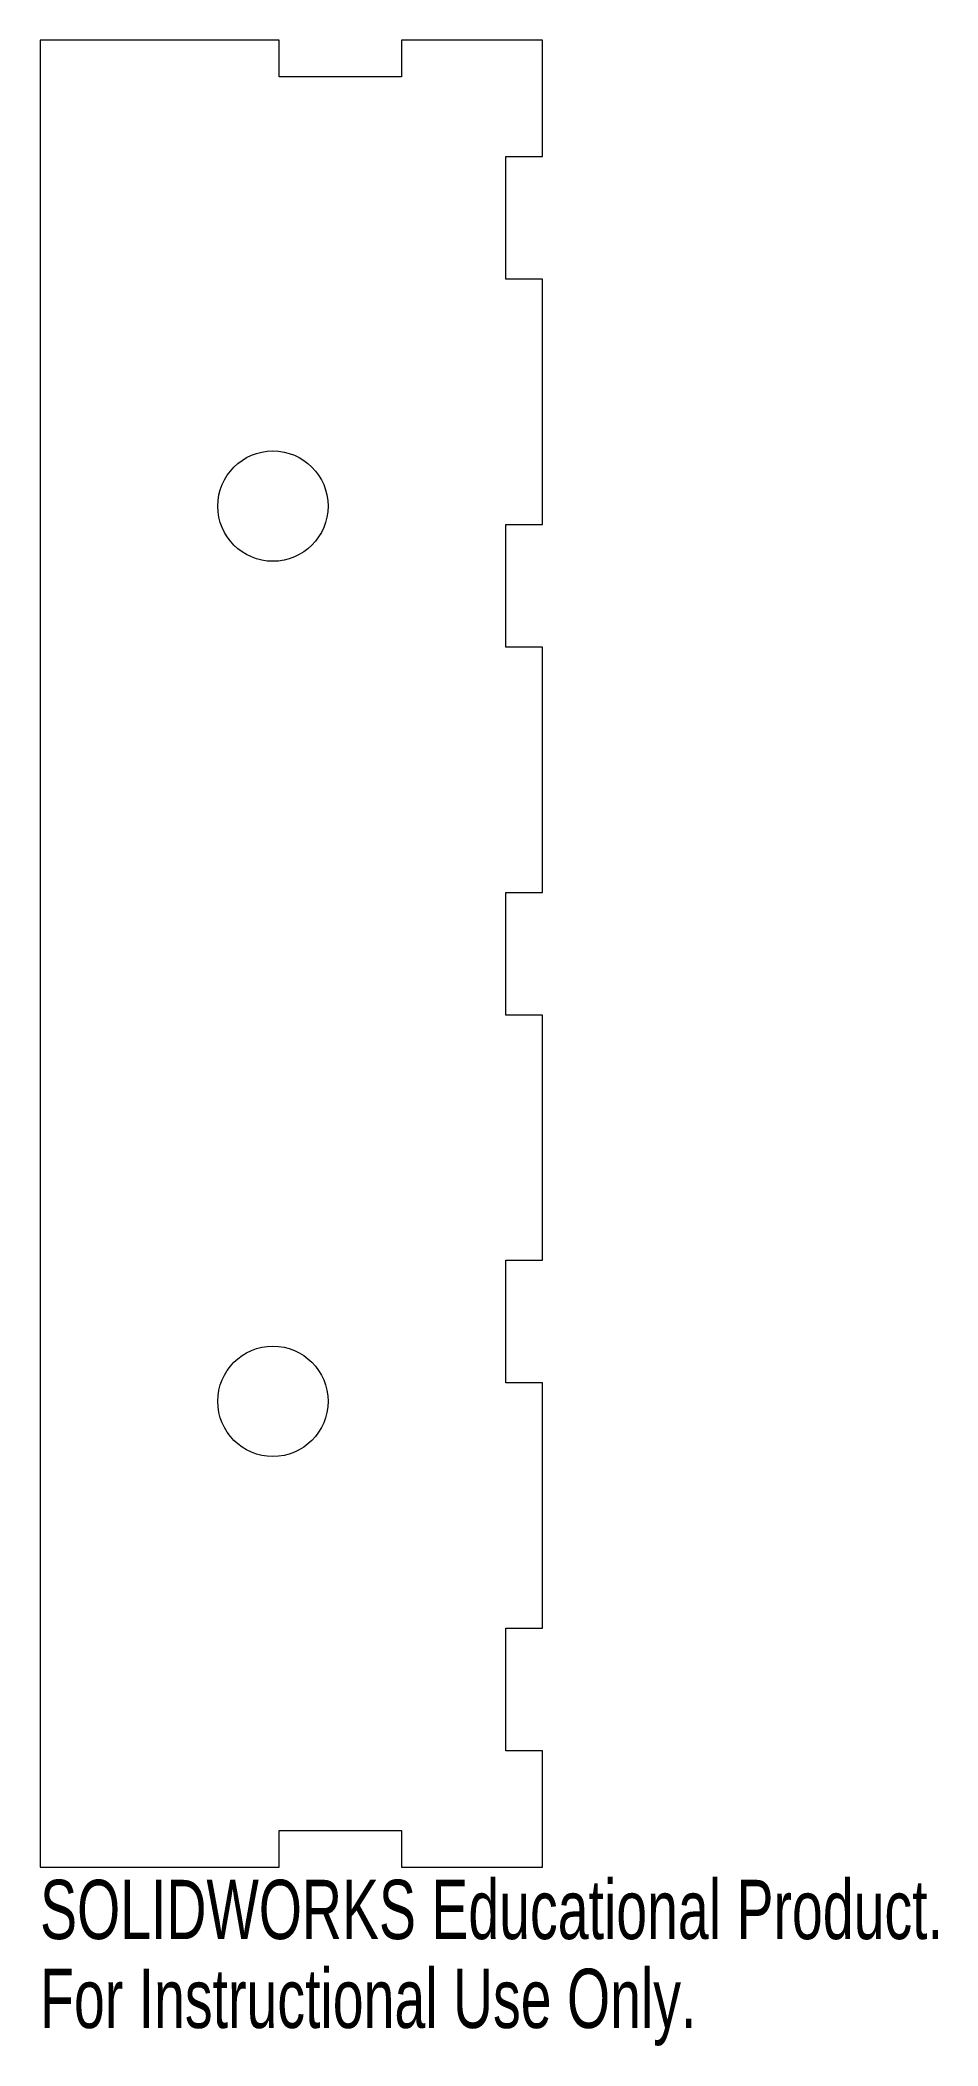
# Model space of a CAD drawing. Header units: millimetres. Extents: x -41 to 32, y -15 to 148.
import ezdxf

# ---------------------------------------------------------------- set-up
doc = ezdxf.new("R2010")
doc.units = ezdxf.units.MM
doc.styles.add('SLDTEXTSTYLE0', font='TXT', dxfattribs={"width": 0.7})

msp = doc.modelspace()

# ---------------------------------------------------------------- linework, layer by layer
at = {"color": 7, "linetype": 'Continuous', "lineweight": 15}
for p, q in [((-41, 148.5), (-41, -0.5)), ((-21.5, 148.5), (-41, 148.5)), ((-21.5, 145.5), (-21.5, 148.5)), ((-11.5, 148.5), (-11.5, 145.5)), ((0, 148.5), (-11.5, 148.5)), ((0, 139), (0, 148.5)), ((-11.5, 145.5), (-21.5, 145.5)), ((-3, 139), (0, 139)), ((-3, 129), (-3, 139)), ((0, 129), (-3, 129)), ((0, 109), (0, 129)), ((-3, 109), (0, 109)), ((-3, 99), (-3, 109)), ((0, 99), (-3, 99)), ((0, 79), (0, 99)), ((-3, 79), (0, 79)), ((-3, 69), (-3, 79)), ((0, 69), (-3, 69)), ((0, 49), (0, 69)), ((-3, 49), (0, 49)), ((-3, 39), (-3, 49)), ((0, 39), (-3, 39)), ((0, 19), (0, 39)), ((-3, 19), (0, 19)), ((-3, 9), (-3, 19)), ((0, 9), (-3, 9)), ((0, -0.5), (0, 9)), ((-21.5, -0.5), (-21.5, 2.5)), ((-21.5, 2.5), (-11.5, 2.5)), ((-11.5, 2.5), (-11.5, -0.5)), ((-41, -0.5), (-21.5, -0.5)), ((-11.5, -0.5), (0, -0.5))]:
    msp.add_line(p, q, dxfattribs=at)
for centre in [(-22, 110.5), (-22, 37.5)]:
    msp.add_circle(centre, 4.5, dxfattribs=at)

# ---------------------------------------------------------------- texts
at = {"color": 7, "linetype": 'Continuous', "char_height": 4.8336, "attachment_point": 1, "style": 'SLDTEXTSTYLE0'}
for s, insert in [('SOLIDWORKS Educational Product.', (-41, -1.52)), ('For Instructional Use Only.', (-41, -8.77))]:
    msp.add_mtext(s, dxfattribs=dict(at, insert=insert))

doc.saveas('drawing.dxf')
